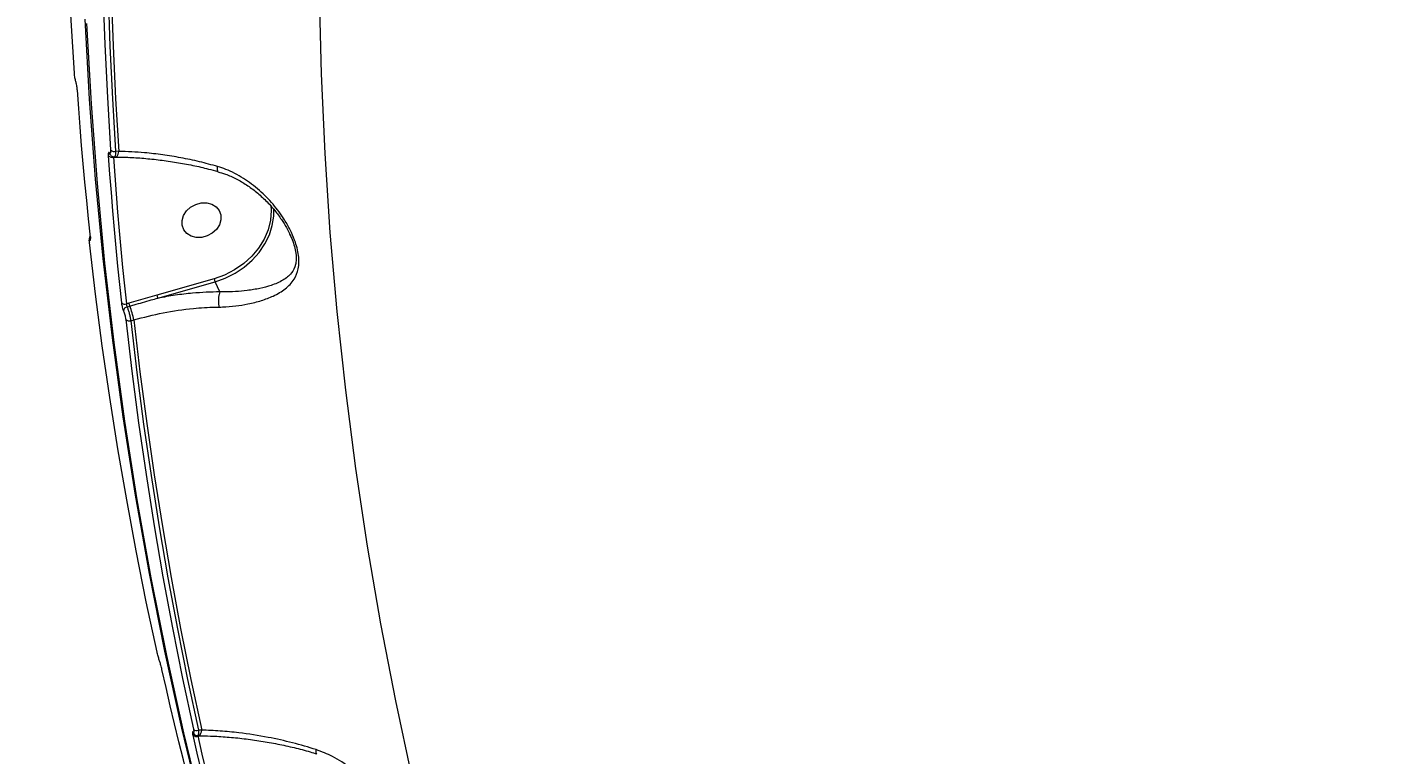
# Model space of a CAD drawing. Header units: millimetres. Extents: x -6879 to 7341, y -8047 to 7187.
# Drawn here: x -1430 to -1129.2, y 2811.5 to 2973.6 of the extents above; entities that cross this region are included whole.
import ezdxf

# ---------------------------------------------------------------- set-up
doc = ezdxf.new("R2010")
doc.units = ezdxf.units.MM
for name, color, linetype in [('DIKOM_ОБЪЕКТ', 7, 'Continuous'), ('DIKOM_РАЗМЕР_ЗОНА', 7, 'Continuous'), ('DIKOM_РАЗМЕР_ОБЪЕКТА', 7, 'Continuous')]:
    doc.layers.add(name, color=color, linetype=linetype)
doc.styles.add('style1', font='arial.ttf', dxfattribs={"width": 0.8})
doc.dimstyles.new('1-50', dxfattribs={"dimtxt": 300, "dimasz": 200, "dimexe": 100, "dimexo": 0, "dimgap": 100, "dimtad": 0, "dimdec": 0, "dimtxsty": 'style1', "dimcen": 0, "dimclrd": 7, "dimclre": 7, "dimadec": 1, "dimazin": 2, "dimtfac": 1, "dimtdec": 0, "dimtmove": 1, "dimatfit": 3, "dimfxl": 0, "dimlwd": 25, "dimlwe": 18, "dimarcsym": 0})

# ---------------------------------------------------------------- blocks, each defined once
blk = doc.blocks.new('*D20')
at = {"layer": 'Defpoints', "color": 0, "transparency": 16777216}
for p in [(-335.47, 4138.44), (-5198.79, -5966.88), (-1568.13, -5966.88)]:
    blk.add_point(p, dxfattribs=at)
at = {"layer": 'DIKOM_РАЗМЕР_ОБЪЕКТА', "color": 7, "lineweight": 18, "transparency": 16777216}
for p, q in [((-335.47, 4138.44), (-5298.79, 4138.44)), ((-1568.13, -5966.88), (-5298.79, -5966.88))]:
    blk.add_line(p, q, dxfattribs=at)
at = {"layer": 'DIKOM_РАЗМЕР_ОБЪЕКТА', "color": 7, "lineweight": 25, "transparency": 16777216}
for p, q in [((-5198.79, 3938.44), (-5198.79, -81.84)), ((-5198.79, -5766.88), (-5198.79, -1161.62))]:
    blk.add_line(p, q, dxfattribs=at)
at = {"layer": 'DIKOM_РАЗМЕР_ОБЪЕКТА', "color": 7, "transparency": 16777216}
for points in [[(-5232.12, 3938.44), (-5165.46, 3938.44), (-5198.79, 4138.44)], [(-5232.12, -5766.88), (-5165.46, -5766.88), (-5198.79, -5966.88)]]:
    blk.add_solid(points, dxfattribs=at)
at = {"layer": 'DIKOM_РАЗМЕР_ОБЪЕКТА', "color": 0, "transparency": 16777216, "insert": (-5198.79, -621.73), "char_height": 300, "attachment_point": 5, "rotation": 90, "style": 'style1'}
blk.add_mtext('10100', dxfattribs=at)
blk = doc.blocks.new('*D19')
at = {"layer": 'Defpoints', "color": 0, "transparency": 16777216}
for p in [(5624.04, 6094.27), (-4435.35, 2864.29), (5624.04, -2640.11)]:
    blk.add_point(p, dxfattribs=at)
at = {"layer": 'DIKOM_РАЗМЕР_ОБЪЕКТА', "color": 7, "lineweight": 18, "transparency": 16777216}
for p, q in [((-4435.35, 2864.29), (-4435.35, 6194.27)), ((5624.04, -2640.11), (5624.04, 6194.27))]:
    blk.add_line(p, q, dxfattribs=at)
at = {"layer": 'DIKOM_РАЗМЕР_ОБЪЕКТА', "color": 7, "lineweight": 25, "transparency": 16777216}
for p, q in [((-4235.35, 6094.27), (2113.67, 6094.27)), ((5424.04, 6094.27), (3193.46, 6094.27))]:
    blk.add_line(p, q, dxfattribs=at)
at = {"layer": 'DIKOM_РАЗМЕР_ОБЪЕКТА', "color": 7, "transparency": 16777216}
for points in [[(-4235.35, 6127.6), (-4235.35, 6060.94), (-4435.35, 6094.27)], [(5424.04, 6127.6), (5424.04, 6060.94), (5624.04, 6094.27)]]:
    blk.add_solid(points, dxfattribs=at)
at = {"layer": 'DIKOM_РАЗМЕР_ОБЪЕКТА', "color": 0, "transparency": 16777216, "insert": (2653.56, 6094.27), "char_height": 300, "attachment_point": 5, "style": 'style1'}
blk.add_mtext('10100', dxfattribs=at)
blk = doc.blocks.new('*D18')
at = {"layer": 'Defpoints', "color": 0, "transparency": 16777216}
for p in [(-342.29, 5666.7), (-6681.79, -8047.27), (-1651.48, -8047.27)]:
    blk.add_point(p, dxfattribs=at)
at = {"layer": 'DIKOM_РАЗМЕР_ЗОНА', "color": 7, "lineweight": 18, "transparency": 16777216}
for p, q in [((-342.29, 5666.7), (-6781.79, 5666.7)), ((-1651.48, -8047.27), (-6781.79, -8047.27))]:
    blk.add_line(p, q, dxfattribs=at)
at = {"layer": 'DIKOM_РАЗМЕР_ЗОНА', "color": 7, "lineweight": 25, "transparency": 16777216}
for p, q in [((-6681.79, 5466.7), (-6681.79, -340.84)), ((-6681.79, -7847.27), (-6681.79, -1420.62))]:
    blk.add_line(p, q, dxfattribs=at)
at = {"layer": 'DIKOM_РАЗМЕР_ЗОНА', "color": 7, "transparency": 16777216}
for points in [[(-6715.12, 5466.7), (-6648.46, 5466.7), (-6681.79, 5666.7)], [(-6715.12, -7847.27), (-6648.46, -7847.27), (-6681.79, -8047.27)]]:
    blk.add_solid(points, dxfattribs=at)
at = {"layer": 'DIKOM_РАЗМЕР_ЗОНА', "color": 0, "transparency": 16777216, "insert": (-6681.79, -880.73), "char_height": 300, "attachment_point": 5, "rotation": 90, "style": 'style1'}
blk.add_mtext('13700', dxfattribs=at)
blk = doc.blocks.new('*D17')
at = {"layer": 'Defpoints', "color": 0, "transparency": 16777216}
for p in [(-5935.35, 6990.27), (-5935.35, 998.27), (7340.79, -2830.86)]:
    blk.add_point(p, dxfattribs=at)
at = {"layer": 'DIKOM_РАЗМЕР_ЗОНА', "color": 7, "lineweight": 18, "transparency": 16777216}
for p, q in [((-5935.35, 998.27), (-5935.35, 7090.27)), ((7340.79, -2830.86), (7340.79, 7090.27))]:
    blk.add_line(p, q, dxfattribs=at)
at = {"layer": 'DIKOM_РАЗМЕР_ЗОНА', "color": 7, "lineweight": 25, "transparency": 16777216}
for p, q in [((-5735.35, 6990.27), (2016.67, 6990.27)), ((7140.79, 6990.27), (3096.46, 6990.27))]:
    blk.add_line(p, q, dxfattribs=at)
at = {"layer": 'DIKOM_РАЗМЕР_ЗОНА', "color": 7, "transparency": 16777216}
for points in [[(-5735.35, 7023.6), (-5735.35, 6956.94), (-5935.35, 6990.27)], [(7140.79, 7023.6), (7140.79, 6956.94), (7340.79, 6990.27)]]:
    blk.add_solid(points, dxfattribs=at)
at = {"layer": 'DIKOM_РАЗМЕР_ЗОНА', "color": 0, "transparency": 16777216, "insert": (2556.56, 6990.27), "char_height": 300, "attachment_point": 5, "style": 'style1'}
blk.add_mtext('13300', dxfattribs=at)

msp = doc.modelspace()

# ---------------------------------------------------------------- linework, layer by layer
at = {"layer": 'DIKOM_ОБЪЕКТ', "color": 7, "linetype": 'Continuous', "lineweight": 15}
for p, q in [((-1409.55, 2945.86), (-1410.2, 2945.87)), ((-1410.71, 2944.56), (-1410.58, 2944.56)), ((-1410.58, 2944.62), (-1410.17, 2944.62)), ((-1410.58, 2944.56), (-1410.57, 2944.62)), ((-1410.58, 2944.56), (-1407.33, 2944.52)), ((-1410.17, 2944.62), (-1410.15, 2944.62)), ((-1371.47, 2927.43), (-1371.32, 2927.11)), ((-1415.9, 2926.83), (-1415.88, 2926.75)), ((-1388.29, 2917.43), (-1401.07, 2913.8)), ((-1400.87, 2913.13), (-1388.09, 2916.77)), ((-1387.04, 2914.56), (-1388.09, 2916.77)), ((-1401.07, 2913.8), (-1407.3, 2911.99)), ((-1407.3, 2911.99), (-1407.79, 2911.85)), ((-1407.68, 2911.21), (-1407.12, 2911.37)), ((-1406.83, 2908.12), (-1406.2, 2908.3)), ((-1391.08, 2816.85), (-1391.75, 2816.85)), ((-1391.96, 2815.61), (-1391.69, 2815.6)), ((-1391.87, 2815.55), (-1391.93, 2815.61)), ((-1391.69, 2815.6), (-1391.68, 2815.6))]:
    msp.add_line(p, q, dxfattribs=at)
at = {"layer": 'DIKOM_ОБЪЕКТ', "color": 7, "linetype": 'Continuous', "lineweight": 15, "flags": 128}
for points in [[(-1419.48, 2963.32), (-1420.2, 2975.05), (-1420.76, 2986.8), (-1421.17, 2998.57), (-1421.42, 3010.37), (-1421.53, 3022.19), (-1421.47, 3034.03), (-1421.27, 3045.89), (-1420.91, 3057.76)], [(-1412.83, 3040.62), (-1413.19, 3028.75), (-1413.39, 3016.89), (-1413.44, 3005.05), (-1413.34, 2993.23), (-1413.09, 2981.43), (-1412.68, 2969.65), (-1412.11, 2957.9), (-1411.4, 2946.18)], [(-1410.2, 2945.87), (-1410.92, 2957.58), (-1411.48, 2969.32), (-1411.89, 2981.09), (-1412.14, 2992.88), (-1412.24, 3004.69), (-1412.19, 3016.52), (-1411.99, 3028.37), (-1411.63, 3040.23)], [(-1410.98, 3040.42), (-1411.34, 3028.53), (-1411.55, 3016.66), (-1411.6, 3004.8), (-1411.5, 2992.97), (-1411.25, 2981.16), (-1410.84, 2969.37), (-1410.27, 2957.6), (-1409.55, 2945.86)], [(-1335.69, 2772.46), (-1340.08, 2789.32), (-1344.12, 2806.3), (-1347.8, 2823.37), (-1351.13, 2840.55), (-1354.1, 2857.83), (-1356.72, 2875.19), (-1358.97, 2892.64), (-1360.86, 2910.16), (-1362.4, 2927.76), (-1363.57, 2945.42), (-1364.38, 2963.15), (-1364.83, 2980.93)], [(-1417.15, 2975.35), (-1416.16, 2957.49), (-1414.83, 2939.68), (-1413.13, 2921.95), (-1411.08, 2904.28), (-1408.68, 2886.7), (-1405.93, 2869.2), (-1402.82, 2851.79), (-1399.36, 2834.48), (-1395.56, 2817.26), (-1391.4, 2800.15), (-1386.89, 2783.15), (-1382.04, 2766.27), (-1376.84, 2749.5), (-1371.3, 2732.86)], [(-1370.83, 2731.86), (-1376.37, 2748.49), (-1381.57, 2765.26), (-1386.42, 2782.14), (-1390.92, 2799.14), (-1395.08, 2816.25), (-1398.89, 2833.47), (-1402.35, 2850.78), (-1405.45, 2868.19), (-1408.21, 2885.69), (-1410.61, 2903.28), (-1412.66, 2920.94), (-1414.35, 2938.67), (-1415.69, 2956.48), (-1416.67, 2974.34)], [(-1415.88, 2926.75), (-1416.31, 2930.83), (-1416.72, 2934.92), (-1417.12, 2939), (-1417.49, 2943.09), (-1417.85, 2947.19), (-1418.19, 2951.29), (-1418.5, 2955.39), (-1418.8, 2959.5)], [(-1410.15, 2944.62), (-1410.05, 2944.65), (-1409.93, 2944.76), (-1409.82, 2944.95), (-1409.72, 2945.2), (-1409.63, 2945.5), (-1409.55, 2945.86)], [(-1411.91, 2944.87), (-1411.61, 2940.77), (-1411.29, 2936.67), (-1410.95, 2932.57), (-1410.6, 2928.47), (-1410.22, 2924.38), (-1409.83, 2920.29), (-1409.42, 2916.21), (-1408.99, 2912.13)], [(-1407.79, 2911.85), (-1408.22, 2915.92), (-1408.63, 2920), (-1409.03, 2924.09), (-1409.4, 2928.18), (-1409.76, 2932.27), (-1410.09, 2936.36), (-1410.41, 2940.46), (-1410.71, 2944.56)], [(-1391.08, 2926.69), (-1392.31, 2926.67), (-1393.45, 2926.97), (-1394.4, 2927.56), (-1395.09, 2928.39), (-1395.45, 2929.39), (-1395.47, 2930.48), (-1395.14, 2931.58), (-1394.48, 2932.59), (-1393.55, 2933.44), (-1392.42, 2934.05), (-1391.19, 2934.37), (-1389.96, 2934.39), (-1388.82, 2934.09), (-1387.87, 2933.5), (-1387.18, 2932.68), (-1386.82, 2931.68), (-1386.8, 2930.58), (-1387.13, 2929.48), (-1387.79, 2928.47), (-1388.72, 2927.62), (-1389.85, 2927.01), (-1391.08, 2926.69)], [(-1375.67, 2933.87), (-1375.59, 2932.68), (-1375.75, 2930.53), (-1376.28, 2928.39), (-1377.16, 2926.3), (-1378.39, 2924.31), (-1379.92, 2922.47), (-1381.72, 2920.83), (-1383.75, 2919.42), (-1385.96, 2918.28), (-1388.29, 2917.43)], [(-1388.09, 2916.77), (-1385.81, 2917.59), (-1383.64, 2918.68), (-1381.63, 2920.03), (-1379.82, 2921.59), (-1378.26, 2923.35), (-1376.97, 2925.25), (-1375.99, 2927.27), (-1375.33, 2929.35), (-1375.02, 2931.45), (-1375.01, 2932.97)], [(-1401.02, 2834.2), (-1403.43, 2845.48), (-1405.69, 2856.8), (-1407.81, 2868.16), (-1409.77, 2879.57), (-1411.58, 2891.01), (-1413.24, 2902.48), (-1414.75, 2914), (-1416.11, 2925.54)], [(-1408.03, 2908.4), (-1406.67, 2896.85), (-1405.16, 2885.34), (-1403.5, 2873.86), (-1401.69, 2862.42), (-1399.72, 2851.02), (-1397.61, 2839.66), (-1395.35, 2828.33), (-1392.93, 2817.05)], [(-1391.75, 2816.85), (-1394.16, 2828.12), (-1396.43, 2839.44), (-1398.54, 2850.79), (-1400.5, 2862.18), (-1402.31, 2873.61), (-1403.97, 2885.08), (-1405.48, 2896.59), (-1406.83, 2908.12)], [(-1406.2, 2908.3), (-1404.84, 2896.74), (-1403.33, 2885.22), (-1401.67, 2873.72), (-1399.85, 2862.27), (-1397.88, 2850.85), (-1395.77, 2839.48), (-1393.5, 2828.14), (-1391.08, 2816.85)], [(-1392.07, 2798.19), (-1393.13, 2802.19), (-1394.16, 2806.2), (-1395.17, 2810.21), (-1396.17, 2814.23), (-1397.14, 2818.26), (-1398.1, 2822.29), (-1399.03, 2826.33), (-1399.95, 2830.37)], [(-1391.68, 2815.6), (-1391.58, 2815.64), (-1391.46, 2815.75), (-1391.35, 2815.93), (-1391.24, 2816.18), (-1391.15, 2816.49), (-1391.08, 2816.85)], [(-1393.05, 2815.75), (-1392.14, 2811.71), (-1391.2, 2807.67), (-1390.24, 2803.64), (-1389.27, 2799.61), (-1388.28, 2795.59), (-1387.26, 2791.58), (-1386.23, 2787.57), (-1385.18, 2783.57)], [(-1384, 2783.39), (-1385.05, 2787.39), (-1386.09, 2791.39), (-1387.1, 2795.4), (-1388.09, 2799.42), (-1389.07, 2803.44), (-1390.02, 2807.47), (-1390.95, 2811.51), (-1391.87, 2815.55)]]:
    msp.add_lwpolyline(points, dxfattribs=at)
at = {"layer": 'DIKOM_ОБЪЕКТ', "color": 7, "linetype": 'Continuous', "lineweight": 15}
for centre, radius, start, end in [((-1410.84, 2945.61), 0.824, 186.1075, 217.1736), ((-1410.54, 2947.02), 1.2, 224.5255, 286.4559), ((-1411.05, 2945.71), 1.19, 224.2299, 286.7098), ((-1415.08, 2926.26), 0.93, 147.3479, 187.0491), ((-1384.8, 2918.15), 3.56, 191.5803, 202.7412), ((-1408.16, 2912.95), 1.16, 224.6851, 288.6339), ((-1397.55, 2914.52), 3.59, 191.6508, 202.7113), ((-1407.46, 2910.18), 1.06, 102.338, 175.3672), ((-1403.5, 2912.79), 3.89, 191.9172, 201.3762), ((-1425.26, 2904.28), 19.48, 11.9197, 21.3561), ((-1407.21, 2909.22), 1.16, 225.0555, 288.6829), ((-1392.29, 2816.65), 0.934, 203.8352, 260.1169), ((-1392.2, 2816.6), 0.825, 194.0922, 214.9734), ((-1392.19, 2817.83), 1.07, 226.3441, 294.1542), ((-1392.31, 2816.52), 1.07, 226.0138, 294.4252)]:
    msp.add_arc(centre, radius, start, end, dxfattribs=at)
for points, knots in [([(-1419.15, 2961.41), (-1419.18, 2961.53), (-1419.25, 2961.76), (-1419.35, 2962.24), (-1419.43, 2962.74), (-1419.47, 2963.11), (-1419.48, 2963.29), (-1419.48, 2963.32)], [0, 0, 0, 0, 0.23408, 0.467987, 0.703986, 0.944844, 1, 1, 1, 1]), ([(-1418.8, 2959.5), (-1418.81, 2959.53), (-1418.82, 2959.71), (-1418.86, 2960.07), (-1418.94, 2960.58), (-1419.04, 2961.05), (-1419.11, 2961.29), (-1419.15, 2961.41)], [0, 0, 0, 0, 0.055791, 0.296818, 0.532686, 0.766264, 1, 1, 1, 1]), ([(-1411.66, 2945.53), (-1411.66, 2945.53), (-1411.71, 2945.6), (-1411.8, 2945.65), (-1411.88, 2945.55), (-1411.93, 2945.29), (-1411.91, 2945.01), (-1411.91, 2944.87)], [0, 0, 0, 0, 0.027868, 0.265037, 0.507723, 0.753969, 1, 1, 1, 1]), ([(-1411.4, 2946.18), (-1411.39, 2946.04), (-1411.38, 2945.76), (-1411.43, 2945.5), (-1411.52, 2945.4), (-1411.6, 2945.45), (-1411.65, 2945.52), (-1411.66, 2945.53)], [0, 0, 0, 0, 0.245745, 0.49176, 0.734257, 0.971558, 1, 1, 1, 1]), ([(-1410.58, 2944.63), (-1410.57, 2944.63), (-1410.5, 2944.58), (-1410.38, 2944.76), (-1410.24, 2945.16), (-1410.22, 2945.63), (-1410.2, 2945.87)], [0, 0, 0, 0, 0.0182886, 0.3438387, 0.6727046, 1, 1, 1, 1]), ([(-1387.52, 2942.47), (-1388.87, 2942.84), (-1391.57, 2943.59), (-1395.68, 2944.45), (-1399.78, 2945.11), (-1404.42, 2945.66), (-1407.65, 2945.79), (-1409.55, 2945.86)], [0, 0, 0, 0, 0.187284, 0.376554, 0.557007, 0.7392, 1, 1, 1, 1]), ([(-1411.48, 2945.13), (-1411.41, 2945.04), (-1411.28, 2944.86), (-1410.95, 2944.66), (-1410.69, 2944.64), (-1410.58, 2944.63)], [0, 0, 0, 0, 0.347856, 0.695274, 1, 1, 1, 1]), ([(-1410.15, 2944.58), (-1409.29, 2944.57), (-1407.27, 2944.55), (-1403.98, 2944.33), (-1400.35, 2943.96), (-1396.7, 2943.44), (-1393.09, 2942.76), (-1389.99, 2942.07), (-1388.15, 2941.55), (-1387.45, 2941.35)], [0, 0, 0, 0, 0.114839, 0.272674, 0.431159, 0.589768, 0.747945, 0.905295, 1, 1, 1, 1]), ([(-1387.44, 2941.41), (-1387.46, 2941.41), (-1387.54, 2941.41), (-1387.59, 2941.7), (-1387.57, 2942.08), (-1387.54, 2942.37), (-1387.53, 2942.44), (-1387.52, 2942.47)], [0, 0, 0, 0, 0.157503, 0.521052, 0.884607, 0.938792, 1, 1, 1, 1]), ([(-1387.21, 2911.16), (-1386.95, 2911.16), (-1385.68, 2911.19), (-1383.46, 2911.37), (-1380.53, 2911.84), (-1377.71, 2912.56), (-1374.88, 2913.66), (-1372.34, 2915.13), (-1370.45, 2917.1), (-1369.56, 2919.2), (-1369.35, 2921.08), (-1369.44, 2922.65), (-1369.77, 2924.34), (-1370.38, 2926.26), (-1371.32, 2928.37), (-1372.87, 2931.1), (-1375.1, 2934.13), (-1378.17, 2937.27), (-1381.71, 2939.93), (-1384.91, 2941.62), (-1386.92, 2942.28), (-1387.52, 2942.47)], [0, 0, 0, 0, 0.013452, 0.06632, 0.119232, 0.183274, 0.24735, 0.326479, 0.405366, 0.467862, 0.499097, 0.530305, 0.561442, 0.592624, 0.634515, 0.676491, 0.748087, 0.819761, 0.893962, 0.968067, 1, 1, 1, 1]), ([(-1387.47, 2941.3), (-1386.91, 2941.14), (-1385.52, 2940.74), (-1383.37, 2939.77), (-1381.04, 2938.43), (-1378.82, 2936.78), (-1376.71, 2934.87), (-1374.85, 2932.82), (-1373.33, 2930.79), (-1372.2, 2928.93), (-1371.54, 2927.72), (-1371.31, 2927.13), (-1371.3, 2927.12)], [0, 0, 0, 0, 0.079732, 0.198102, 0.320077, 0.444967, 0.573813, 0.705242, 0.816757, 0.9123, 0.998075, 1, 1, 1, 1]), ([(-1371.32, 2927.11), (-1371.17, 2926.8), (-1370.79, 2926), (-1370.36, 2924.66), (-1369.97, 2922.87), (-1369.98, 2921.52), (-1370.29, 2920.01), (-1371.09, 2918.49), (-1372.94, 2917.04), (-1375.36, 2915.99), (-1378.06, 2915.28), (-1380.73, 2914.83), (-1383.5, 2914.58), (-1385.6, 2914.53), (-1386.8, 2914.54), (-1387.04, 2914.55), (-1387.04, 2914.55)], [0, 0, 0, 0, 0.029736, 0.076881, 0.125839, 0.202443, 0.221293, 0.320198, 0.448621, 0.582045, 0.689553, 0.798896, 0.887444, 0.977587, 0.99995, 1, 1, 1, 1]), ([(-1416.01, 2926.88), (-1416.03, 2926.85), (-1416.09, 2926.74), (-1416.14, 2926.55), (-1416.17, 2926.29), (-1416.17, 2926.01), (-1416.14, 2925.72), (-1416.12, 2925.6)], [0, 0, 0, 0, 0.079629, 0.233704, 0.414835, 0.756462, 1, 1, 1, 1]), ([(-1416.11, 2925.54), (-1416.12, 2925.68), (-1416.15, 2925.94), (-1416.14, 2926.19), (-1416.09, 2926.28), (-1416.04, 2926.22), (-1416, 2926.16), (-1416, 2926.15)], [0, 0, 0, 0, 0.240605, 0.48145, 0.721602, 0.961156, 1, 1, 1, 1]), ([(-1416, 2926.15), (-1415.99, 2926.14), (-1415.96, 2926.07), (-1415.9, 2926.01), (-1415.86, 2926.1), (-1415.84, 2926.35), (-1415.87, 2926.62), (-1415.88, 2926.75)], [0, 0, 0, 0, 0.038604, 0.278071, 0.51838, 0.759208, 1, 1, 1, 1]), ([(-1415.9, 2926.83), (-1415.9, 2926.81), (-1415.89, 2926.78), (-1415.89, 2926.76), (-1415.89, 2926.76)], [0, 0, 0, 0, 0.954267, 1, 1, 1, 1]), ([(-1415.89, 2926.76), (-1415.89, 2926.68), (-1415.88, 2926.55), (-1415.88, 2926.46), (-1415.88, 2926.46), (-1415.88, 2926.46)], [0, 0, 0, 0, 0.5006, 0.842398, 1, 1, 1, 1]), ([(-1408.99, 2912.13), (-1408.98, 2912.11), (-1408.96, 2911.94), (-1408.91, 2911.59), (-1408.79, 2911.09), (-1408.66, 2910.62), (-1408.56, 2910.38), (-1408.51, 2910.26)], [0, 0, 0, 0, 0.042591, 0.282443, 0.521629, 0.760776, 1, 1, 1, 1]), ([(-1407.12, 2911.37), (-1406.8, 2911.46), (-1405.21, 2911.92), (-1403.13, 2912.52), (-1401.36, 2913), (-1400.87, 2913.13)], [0, 0, 0, 0, 0.153305, 0.766577, 1, 1, 1, 1]), ([(-1387.04, 2914.56), (-1389.06, 2914.49), (-1392.34, 2914.38), (-1396.99, 2913.83), (-1399.57, 2913.37), (-1400.87, 2913.13)], [0, 0, 0, 0, 0.4426972, 0.7201674, 1, 1, 1, 1]), ([(-1387.04, 2914.55), (-1387.1, 2914.37), (-1387.23, 2914), (-1387.33, 2913.22), (-1387.35, 2912.37), (-1387.3, 2911.71), (-1387.24, 2911.32), (-1387.22, 2911.19), (-1387.21, 2911.16)], [0, 0, 0, 0, 0.220453, 0.440954, 0.661439, 0.881932, 0.963551, 1, 1, 1, 1]), ([(-1387.04, 2914.55), (-1387.04, 2914.55), (-1387.04, 2914.55), (-1387.04, 2914.55), (-1387.04, 2914.56)], [0, 0, 0, 0, 0.687734, 1, 1, 1, 1]), ([(-1408.51, 2910.26), (-1408.46, 2910.15), (-1408.36, 2909.91), (-1408.22, 2909.44), (-1408.11, 2908.94), (-1408.05, 2908.59), (-1408.03, 2908.43), (-1408.03, 2908.4)], [0, 0, 0, 0, 0.23937, 0.478654, 0.717921, 0.957715, 1, 1, 1, 1]), ([(-1407.68, 2911.21), (-1407.7, 2911.25), (-1407.73, 2911.33), (-1407.77, 2911.49), (-1407.79, 2911.66), (-1407.79, 2911.78), (-1407.79, 2911.84), (-1407.79, 2911.85)], [0, 0, 0, 0, 0.236898, 0.474246, 0.713732, 0.956561, 1, 1, 1, 1]), ([(-1406.83, 2908.12), (-1406.84, 2908.16), (-1406.88, 2908.44), (-1407, 2909.01), (-1407.2, 2909.84), (-1407.44, 2910.62), (-1407.6, 2911.02), (-1407.68, 2911.21)], [0, 0, 0, 0, 0.042264, 0.281983, 0.521278, 0.760649, 1, 1, 1, 1]), ([(-1406.2, 2908.3), (-1404.04, 2908.86), (-1399.67, 2910.01), (-1393.53, 2910.86), (-1389.38, 2911.12), (-1387.49, 2911.15), (-1387.21, 2911.16)], [0, 0, 0, 0, 0.343498, 0.696941, 0.954529, 1, 1, 1, 1]), ([(-1400.49, 2832.28), (-1400.53, 2832.4), (-1400.6, 2832.63), (-1400.74, 2833.09), (-1400.87, 2833.59), (-1400.96, 2833.96), (-1401.01, 2834.15), (-1401.02, 2834.2)], [0, 0, 0, 0, 0.225026, 0.449612, 0.680345, 0.923814, 1, 1, 1, 1]), ([(-1400.12, 2831.08), (-1400.16, 2831.21), (-1400.24, 2831.5), (-1400.37, 2831.94), (-1400.45, 2832.17), (-1400.49, 2832.28)], [0, 0, 0, 0, 0.298658, 0.649054, 1, 1, 1, 1]), ([(-1399.95, 2830.37), (-1399.96, 2830.43), (-1400.01, 2830.65), (-1400.08, 2830.9), (-1400.12, 2831.08)], [0, 0, 0, 0, 0.2879662, 1, 1, 1, 1]), ([(-1393, 2816.4), (-1393.03, 2816.44), (-1393.1, 2816.53), (-1393.15, 2816.47), (-1393.14, 2816.34), (-1393.14, 2816.28)], [0, 0, 0, 0, 0.350979, 0.701408, 1, 1, 1, 1]), ([(-1393.14, 2816.28), (-1393.14, 2816.24), (-1393.13, 2816.1), (-1393.08, 2815.89), (-1393.05, 2815.75)], [0, 0, 0, 0, 0.287826, 1, 1, 1, 1]), ([(-1392.93, 2817.05), (-1392.91, 2816.91), (-1392.85, 2816.63), (-1392.84, 2816.37), (-1392.88, 2816.27), (-1392.96, 2816.36), (-1393, 2816.4)], [0, 0, 0, 0, 0.256639, 0.513676, 0.761189, 1, 1, 1, 1]), ([(-1392.86, 2816.14), (-1392.81, 2816.06), (-1392.72, 2815.92), (-1392.45, 2815.72), (-1392.19, 2815.61), (-1392.02, 2815.62), (-1391.96, 2815.62)], [0, 0, 0, 0, 0.307141, 0.56799, 0.850688, 1, 1, 1, 1]), ([(-1391.96, 2815.61), (-1391.91, 2815.64), (-1391.8, 2815.69), (-1391.73, 2816.14), (-1391.74, 2816.61), (-1391.75, 2816.85)], [0, 0, 0, 0, 0.320155, 0.661971, 1, 1, 1, 1]), ([(-1365.55, 2812.5), (-1367.29, 2813.03), (-1370.79, 2814.08), (-1376.59, 2815.36), (-1382.02, 2816.2), (-1386.97, 2816.69), (-1389.71, 2816.79), (-1391.08, 2816.85)], [0, 0, 0, 0, 0.210645, 0.424746, 0.676212, 0.837394, 1, 1, 1, 1]), ([(-1391.68, 2815.58), (-1390.83, 2815.57), (-1388.76, 2815.55), (-1385.39, 2815.34), (-1381.64, 2814.97), (-1377.87, 2814.45), (-1374.14, 2813.78), (-1370.47, 2812.97), (-1367.56, 2812.22), (-1365.91, 2811.69), (-1365.41, 2811.54)], [0, 0, 0, 0, 0.098805, 0.239547, 0.380658, 0.521617, 0.662014, 0.801553, 0.940039, 1, 1, 1, 1]), ([(-1365.59, 2782.61), (-1364.72, 2782.67), (-1362.97, 2782.79), (-1360.1, 2783.25), (-1357.09, 2783.98), (-1354.13, 2785.07), (-1351.62, 2786.37), (-1349.76, 2787.84), (-1348.48, 2789.45), (-1347.74, 2791.3), (-1347.64, 2793.31), (-1348.04, 2795.25), (-1348.57, 2796.85), (-1349.34, 2798.52), (-1350.49, 2800.55), (-1352.11, 2802.83), (-1354.59, 2805.65), (-1357.8, 2808.49), (-1361.61, 2810.98), (-1364.32, 2812.03), (-1365.55, 2812.5)], [0, 0, 0, 0, 0.045078, 0.09018, 0.158887, 0.227682, 0.298404, 0.369114, 0.425046, 0.480819, 0.54082, 0.571383, 0.601953, 0.634465, 0.667029, 0.719847, 0.772771, 0.852884, 0.932987, 1, 1, 1, 1]), ([(-1365.38, 2811.59), (-1365.41, 2811.59), (-1365.51, 2811.59), (-1365.58, 2811.88), (-1365.58, 2812.24), (-1365.56, 2812.47), (-1365.55, 2812.5)], [0, 0, 0, 0, 0.188564, 0.582257, 0.932899, 1, 1, 1, 1])]:
    msp.add_open_spline(points, degree=3, knots=knots, dxfattribs=at)

# ---------------------------------------------------------------- dimensions: what is measured, and where the dimension line sits
at = {"layer": 'DIKOM_РАЗМЕР_ЗОНА'}
dim = msp.add_linear_dim(base=(-5935.35, 6990.27), p1=(7340.79, -2830.86), p2=(-5935.35, 998.27), text='13300', dimstyle='1-50', override={"dimscale": 1, "dimtix": 0, "dimtofl": 1, "dimtmove": 1, "dimatfit": 3}, dxfattribs=at)
dim.commit()
dim.dimension.update_dxf_attribs({"geometry": '*D17', "text_midpoint": (2556.56, 6990.27), "dimtype": 160})
dim = msp.add_linear_dim(base=(-6681.79, -8047.27), p1=(-342.29, 5666.7), p2=(-1651.48, -8047.27), angle=270, text='13700', dimstyle='1-50', override={"dimscale": 1, "dimtix": 0, "dimtofl": 1, "dimtmove": 1, "dimatfit": 3}, dxfattribs=at)
dim.commit()
dim.dimension.update_dxf_attribs({"geometry": '*D18', "text_midpoint": (-6681.79, -880.73), "dimtype": 160})
at = {"layer": 'DIKOM_РАЗМЕР_ОБЪЕКТА'}
dim = msp.add_linear_dim(base=(5624.04, 6094.27), p1=(-4435.35, 2864.29), p2=(5624.04, -2640.11), text='10100', dimstyle='1-50', override={"dimscale": 1, "dimtix": 0, "dimtofl": 1, "dimtmove": 1, "dimatfit": 3}, dxfattribs=at)
dim.commit()
dim.dimension.update_dxf_attribs({"geometry": '*D19', "text_midpoint": (2653.56, 6094.27), "dimtype": 160})
dim = msp.add_linear_dim(base=(-5198.79, -5966.88), p1=(-335.47, 4138.44), p2=(-1568.13, -5966.88), angle=270, text='10100', dimstyle='1-50', override={"dimscale": 1, "dimtix": 0, "dimtofl": 1, "dimtmove": 1, "dimatfit": 3}, dxfattribs=at)
dim.commit()
dim.dimension.update_dxf_attribs({"geometry": '*D20', "text_midpoint": (-5198.79, -621.73), "dimtype": 160})

doc.saveas('drawing.dxf')
